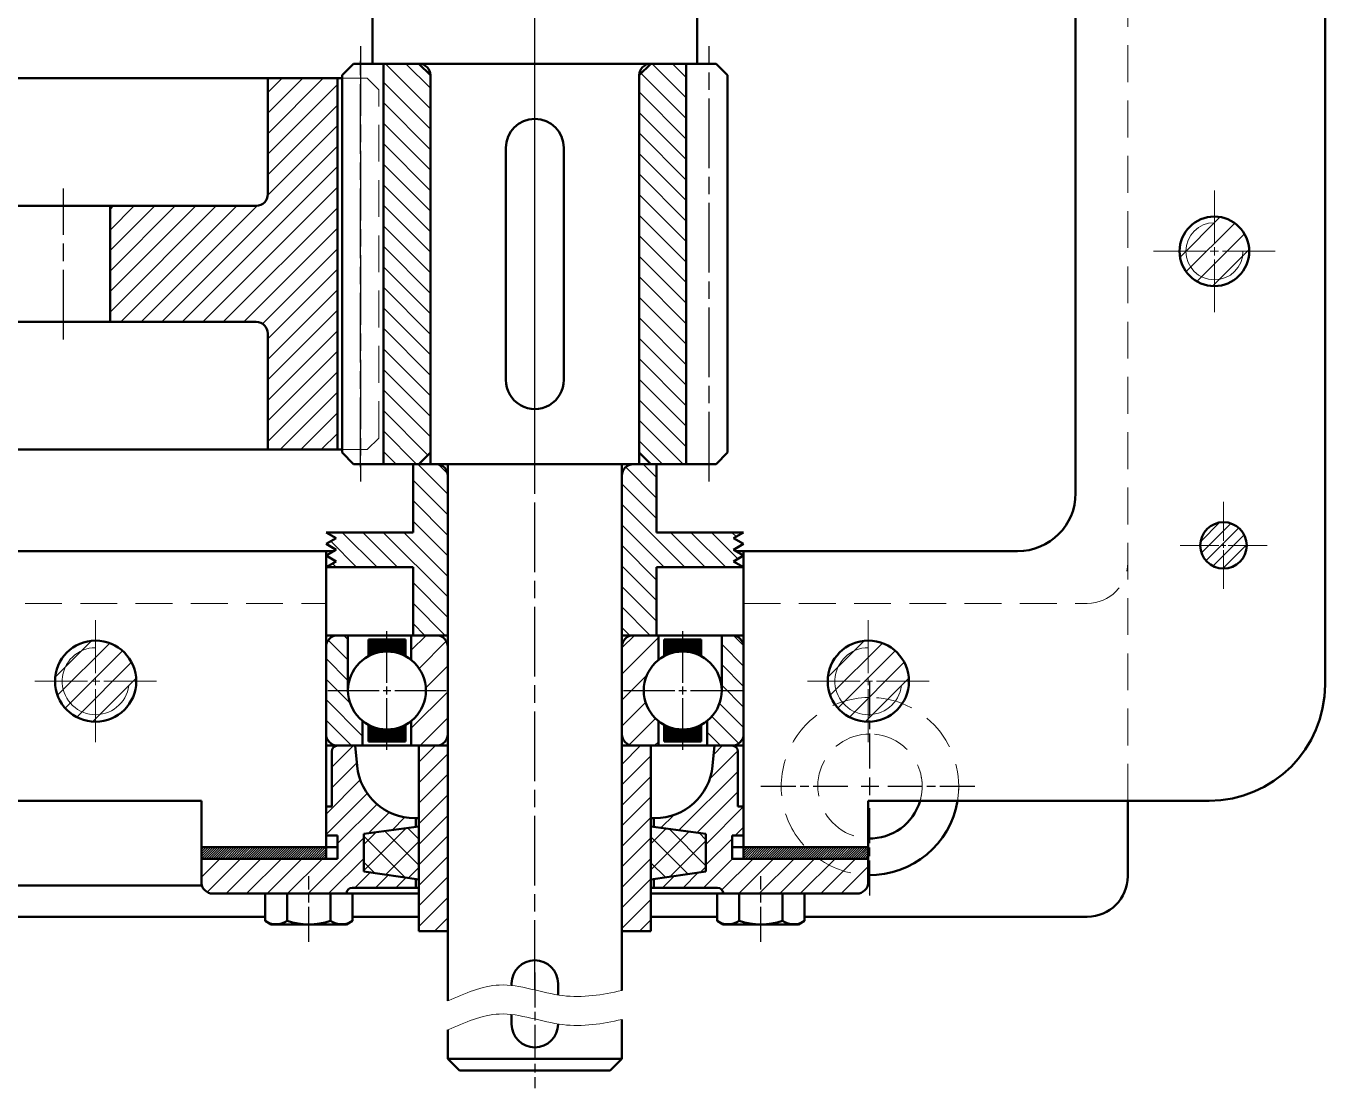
# Model space of a CAD drawing. Header units: millimetres. Extents: x -644475 to -321976, y 914968 to 1830177.
# Drawn here: x -324064.4 to -323840.4, y 915155.4 to 915338.4 of the extents above; entities that cross this region are included whole.
import ezdxf

# ---------------------------------------------------------------- set-up
doc = ezdxf.new("R2010")
doc.units = ezdxf.units.MM
for name, pattern in [('AM_ISO08W050', [18, 12, -1.5, 3, -1.5]), ('AM_ISO08W050x2', [9, 6, -0.75, 1.5, -0.75]), ('CENTER', [50.800000000000004, 31.75, -6.35, 6.35, -6.35]), ('CENTER2', [28.575000000000003, 19.05, -3.175, 3.175, -3.175]), ('HIDDEN', [9.524999999999999, 6.35, -3.175])]:
    doc.linetypes.add(name, pattern=pattern)
for name, color, linetype, lineweight in [('1. NET DAM', 7, 'Continuous', 50), ('2. NET KHUAT', 86, 'HIDDEN', 15), ('3. DUONG TAM', 4, 'CENTER', 15), ('4. NET MANH', 86, 'Continuous', 15), ('AM_0N', 7, 'Continuous', 50), ('AM_7', 4, 'AM_ISO08W050', 25), ('AM_8', 1, 'Continuous', 25)]:
    doc.layers.add(name, color=color, linetype=linetype, lineweight=lineweight)
pattern_1 = [(135, (591126.5343514872, 1239206.12387347), (-1.767766952966369, -1.767766952966369), [])]
pattern_2 = [(135, (-324556.6426522331, 913578.9697753915), (-2.245064030267288, -2.245064030267288), [])]
pattern_3 = [(45, (-324556.6426522331, 913578.9697753915), (-1.767766952966369, 1.767766952966369), [])]
pattern_4 = [(135, (-324502.6426522331, 913578.9697753915), (-2.245064030267288, -2.245064030267288), [])]
pattern_5 = [(45, (-324502.6426522331, 913578.9697753915), (-1.767766952966369, 1.767766952966369), [])]
pattern_6 = [(45, (0, 0), (-1.767766952966369, 1.767766952966369), [])]
pattern_7 = [(135, (591505.1097597854, 1238870.167692909), (-1.767766952966369, -1.767766952966369), [])]
pattern_8 = [(135, (0, 0), (-0.05727564927611035, -0.05727564927611033), []), (225, (0, 0), (0.05727564927611033, -0.05727564927611035), [])]

# ---------------------------------------------------------------- blocks, each defined once
blk = doc.blocks.new('ol1')
at = {"layer": '4. NET MANH'}
h = blk.add_hatch(dxfattribs=at)
h.set_pattern_fill('ANSI31', color=1, angle=90, style=0)
h.set_pattern_definition(pattern_2)
h.paths.add_polyline_path([(9.5, 21.30000000004657), (5.245798318705056, 21.30000000004657, -0.4803844614207239), (-5.245798318705056, 21.30000000004657), (-9.5, 21.30000000004657), (-9.5, 17, 0.4142135623730951), (-7.5, 15), (7.5, 15, 0.4142135623730951), (9.5, 17)])
h = blk.add_hatch(dxfattribs=at)
h.set_pattern_fill('ANSI31', color=1, angle=90, style=0)
h.set_pattern_definition(pattern_4)
h.paths.add_polyline_path([(237.5, 21.30000000004657), (241.7542016812949, 21.30000000004657, 0.4803844614207239), (252.2457983187051, 21.30000000004657), (256.5, 21.30000000004657), (256.5, 17, -0.4142135623730951), (254.5, 15), (239.5, 15, -0.4142135623730951), (237.5, 17)])
h = blk.add_hatch(dxfattribs=at)
h.set_pattern_fill('ANSI31', color=1, angle=90, style=0)
h.set_pattern_definition(pattern_2)
h.paths.add_polyline_path([(9.5, -21.30000000004657), (5.245798318705056, -21.30000000004657, 0.4803844614207239), (-5.245798318705056, -21.30000000004657), (-9.5, -21.30000000004657), (-9.5, -17, -0.4142135623730951), (-7.5, -15), (7.5, -15, -0.4142135623730951), (9.5, -17)])
h = blk.add_hatch(dxfattribs=at)
h.set_pattern_fill('ANSI31', color=1, angle=90, style=0)
h.set_pattern_definition(pattern_4)
h.paths.add_polyline_path([(237.5, -21.30000000004657), (241.7542016812949, -21.30000000004657, -0.4803844614207239), (252.2457983187051, -21.30000000004657), (256.5, -21.30000000004657), (256.5, -17, 0.4142135623730951), (254.5, -15), (239.5, -15, 0.4142135623730951), (237.5, -17)])
at = {"layer": 'AM_8'}
h = blk.add_hatch(dxfattribs=at)
h.set_pattern_fill('_U', color=256, scale=2.5, angle=45, style=0, pattern_type=0)
h.set_pattern_definition(pattern_3)
edge = h.paths.add_edge_path()
edge.add_line((9.5, 32.21999999997206), (9.5, 34))
edge.add_arc((7.5, 34), 2, 0, 90)
edge.add_line((7.5, 36), (-7.5, 36))
edge.add_arc((-7.5, 34), 2, 90, 180)
edge.add_line((-9.5, 34), (-9.5, 29.69999999995343))
edge.add_line((-9.5, 29.69999999995343), (-5.245798318705056, 29.69999999995343))
edge.add_arc((-5.820766091346741e-11, 25.5), 6.719999999964802, 89.99999999950381, 141.3178125467789, ccw=False)
edge.add_line((0, 32.21999999997206), (9.5, 32.21999999997206))
h = blk.add_hatch(dxfattribs=at)
h.set_pattern_fill('_U', color=256, scale=2.5, angle=45, style=0, pattern_type=0)
h.set_pattern_definition(pattern_5)
edge = h.paths.add_edge_path()
edge.add_line((237.5, 32.21999999997206), (237.5, 34))
edge.add_arc((239.5, 34), 2, 450, 540, ccw=False)
edge.add_line((239.5, 36), (254.5, 36))
edge.add_arc((254.5, 34), 2, 360, 450, ccw=False)
edge.add_line((256.5, 34), (256.5, 29.69999999995343))
edge.add_line((256.5, 29.69999999995343), (252.2457983187051, 29.69999999995343))
edge.add_arc((247.0000000000582, 25.5), 6.719999999964802, 398.6821874532212, 450.0000000004962)
edge.add_line((247, 32.21999999997206), (237.5, 32.21999999997206))
h = blk.add_hatch(dxfattribs=at)
h.set_pattern_fill('_U', color=256, scale=2.5, angle=45, style=0, pattern_type=0)
h.set_pattern_definition(pattern_3)
edge = h.paths.add_edge_path()
edge.add_line((9.5, -32.21999999997206), (9.5, -34))
edge.add_arc((7.5, -34), 2, 270, 360, ccw=False)
edge.add_line((7.5, -36), (-7.5, -36))
edge.add_arc((-7.5, -34), 2, 180, 270, ccw=False)
edge.add_line((-9.5, -34), (-9.5, -29.69999999995343))
edge.add_line((-9.5, -29.69999999995343), (-5.245798318705056, -29.69999999995343))
edge.add_arc((-5.820766091346741e-11, -25.5), 6.719999999964802, 218.6821874532211, 270.0000000004962)
edge.add_line((0, -32.21999999997206), (9.5, -32.21999999997206))
h = blk.add_hatch(dxfattribs=at)
h.set_pattern_fill('_U', color=256, scale=2.5, angle=45, style=0, pattern_type=0)
h.set_pattern_definition(pattern_5)
edge = h.paths.add_edge_path()
edge.add_line((237.5, -32.21999999997206), (237.5, -34))
edge.add_arc((239.5, -34), 2, 180, 270)
edge.add_line((239.5, -36), (254.5, -36))
edge.add_arc((254.5, -34), 2, 270, 360)
edge.add_line((256.5, -34), (256.5, -29.69999999995343))
edge.add_line((256.5, -29.69999999995343), (252.2457983187051, -29.69999999995343))
edge.add_arc((247.0000000000582, -25.5), 6.719999999964802, 269.99999999950376, 321.3178125467789, ccw=False)
edge.add_line((247, -32.21999999997206), (237.5, -32.21999999997206))
at = {"layer": '1. NET DAM'}
for p, q in [((-7.5, 36), (7.5, 36)), ((254.5, 36), (239.5, 36)), ((-9.5, 17), (-9.5, 34)), ((9.5, 34), (9.5, 17)), ((237.5, 34), (237.5, 17)), ((256.5, 17), (256.5, 34)), ((0, 32.21999999997206), (9.5, 32.21999999997206)), ((247, 32.21999999997206), (237.5, 32.21999999997206)), ((-9.5, 29.69999999995343), (-5.245798318705056, 29.69999999995343)), ((256.5, 29.69999999995343), (252.2457983187051, 29.69999999995343)), ((-5.245798318705056, 21.30000000004657), (-9.5, 21.30000000004657)), ((9.5, 21.30000000004657), (5.245798318705056, 21.30000000004657)), ((237.5, 21.30000000004657), (241.7542016812949, 21.30000000004657)), ((252.2457983187051, 21.30000000004657), (256.5, 21.30000000004657)), ((7.5, 15), (-7.5, 15)), ((0, 15), (0, 15)), ((239.5, 15), (254.5, 15)), ((247, 15), (247, 15)), ((7.5, -15), (-7.5, -15)), ((0, -15), (0, -15)), ((239.5, -15), (254.5, -15)), ((247, -15), (247, -15)), ((-9.5, -17), (-9.5, -34)), ((9.5, -34), (9.5, -17)), ((237.5, -34), (237.5, -17)), ((256.5, -17), (256.5, -34)), ((-5.245798318705056, -21.30000000004657), (-9.5, -21.30000000004657)), ((9.5, -21.30000000004657), (5.245798318705056, -21.30000000004657)), ((237.5, -21.30000000004657), (241.7542016812949, -21.30000000004657)), ((252.2457983187051, -21.30000000004657), (256.5, -21.30000000004657)), ((-9.5, -29.69999999995343), (-5.245798318705056, -29.69999999995343)), ((256.5, -29.69999999995343), (252.2457983187051, -29.69999999995343)), ((0, -32.21999999997206), (9.5, -32.21999999997206)), ((247, -32.21999999997206), (237.5, -32.21999999997206)), ((-7.5, -36), (7.5, -36)), ((254.5, -36), (239.5, -36))]:
    blk.add_line(p, q, dxfattribs=at)
for centre in [(0, 25.5), (247, 25.5), (0, -25.5), (247, -25.5)]:
    blk.add_circle(centre, 6.72, dxfattribs=at)
for centre, start, end in [((-7.5, 34), 90, 180), ((7.5, 34), 0, 90), ((239.5, 34), 90, 180), ((254.5, 34), 0, 90), ((-7.5, 17), 180, 270), ((7.5, 17), 270, 0), ((239.5, 17), 180, 270), ((254.5, 17), 270, 0), ((-7.5, -17), 90, 180), ((7.5, -17), 0, 90), ((239.5, -17), 90, 180), ((254.5, -17), 0, 90), ((-7.5, -34), 180, 270), ((7.5, -34), 270, 0), ((239.5, -34), 180, 270), ((254.5, -34), 270, 0)]:
    blk.add_arc(centre, 2, start, end, dxfattribs=at)
blk = doc.blocks.new('*U37')
at = {"layer": 'AM_7', "color": 0, "transparency": 16777216}
for p, q in [((0, 1.344), (0, 10.22)), ((-10.22, 0), (-1.344000000000001, 0)), ((1.344, 0), (10.22, 0)), ((0, -10.22), (0, -1.344000000000001))]:
    blk.add_line(p, q, dxfattribs=at)
at = {"layer": 'AM_7', "color": 0, "linetype": 'Continuous', "transparency": 16777216}
for p, q in [((-0.6720000000000002, 0), (0.6720000000000002, 0)), ((0, -0.6720000000000002), (0, 0.6720000000000002))]:
    blk.add_line(p, q, dxfattribs=at)
blk = doc.blocks.new('*U38')
at = {"layer": 'AM_7', "color": 0, "transparency": 16777216}
for p, q in [((0, 1.344), (0, 10.22)), ((-10.22, 0), (-1.344000000000001, 0)), ((1.344, 0), (10.22, 0)), ((0, -10.22), (0, -1.344000000000001))]:
    blk.add_line(p, q, dxfattribs=at)
at = {"layer": 'AM_7', "color": 0, "linetype": 'Continuous', "transparency": 16777216}
for p, q in [((-0.6720000000000002, 0), (0.6720000000000002, 0)), ((0, -0.6720000000000002), (0, 0.6720000000000002))]:
    blk.add_line(p, q, dxfattribs=at)
blk = doc.blocks.new('*U48')
at = {"layer": '3. DUONG TAM', "color": 0, "linetype": 'CENTER2', "transparency": 16777216}
for p, q in [((0, 1.4), (0, 10.5)), ((-10.5, 0), (-1.4, 0)), ((1.4, 0), (10.5, 0)), ((0, -10.5), (0, -1.4))]:
    blk.add_line(p, q, dxfattribs=at)
at = {"layer": '3. DUONG TAM', "color": 0, "linetype": 'Continuous', "transparency": 16777216}
for p, q in [((-0.7000000000000001, 0), (0.7000000000000001, 0)), ((0, -0.7000000000000001), (0, 0.7000000000000001))]:
    blk.add_line(p, q, dxfattribs=at)
blk = doc.blocks.new('*U45')
at = {"layer": '3. DUONG TAM', "color": 0, "linetype": 'CENTER2', "transparency": 16777216}
for p, q in [((0, 1.4), (0, 10.5)), ((-10.5, 0), (-1.4, 0)), ((1.4, 0), (10.5, 0)), ((0, -10.5), (0, -1.4))]:
    blk.add_line(p, q, dxfattribs=at)
at = {"layer": '3. DUONG TAM', "color": 0, "linetype": 'Continuous', "transparency": 16777216}
for p, q in [((-0.7000000000000001, 0), (0.7000000000000001, 0)), ((0, -0.7000000000000001), (0, 0.7000000000000001))]:
    blk.add_line(p, q, dxfattribs=at)
blk = doc.blocks.new('*U52')
at = {"layer": '3. DUONG TAM', "color": 0, "linetype": 'CENTER2', "transparency": 16777216}
for p, q in [((0, 1.4), (0, 10.5)), ((-10.5, 0), (-1.4, 0)), ((1.4, 0), (10.5, 0)), ((0, -10.5), (0, -1.4))]:
    blk.add_line(p, q, dxfattribs=at)
at = {"layer": '3. DUONG TAM', "color": 0, "linetype": 'Continuous', "transparency": 16777216}
for p, q in [((-0.7000000000000001, 0), (0.7000000000000001, 0)), ((0, -0.7000000000000001), (0, 0.7000000000000001))]:
    blk.add_line(p, q, dxfattribs=at)
blk = doc.blocks.new('*U54')
at = {"layer": '3. DUONG TAM', "color": 0, "linetype": 'CENTER2', "transparency": 16777216}
for p, q in [((0, 0.8), (0, 7.5)), ((-7.5, 0), (-0.7999999999999998, 0)), ((0.8, 0), (7.5, 0)), ((0, -7.5), (0, -0.7999999999999998))]:
    blk.add_line(p, q, dxfattribs=at)
at = {"layer": '3. DUONG TAM', "color": 0, "linetype": 'Continuous', "transparency": 16777216}
for p, q in [((-0.4, 0), (0.4, 0)), ((0, -0.4), (0, 0.4))]:
    blk.add_line(p, q, dxfattribs=at)
blk = doc.blocks.new('*U81')
at = {"layer": 'AM_7', "color": 0, "linetype": 'AM_ISO08W050x2', "transparency": 16777216}
for p, q in [((0, 3.060000000001255), (0, 18.80000000000628)), ((-18.80000000000628, 0), (-3.060000000001256, 0)), ((3.060000000001255, 0), (18.80000000000628, 0)), ((0, -18.80000000000628), (0, -3.060000000001256))]:
    blk.add_line(p, q, dxfattribs=at)
at = {"layer": 'AM_7', "color": 0, "linetype": 'Continuous', "transparency": 16777216}
for p, q in [((-1.530000000000628, 0), (1.530000000000628, 0)), ((0, -1.530000000000628), (0, 1.530000000000628))]:
    blk.add_line(p, q, dxfattribs=at)

msp = doc.modelspace()

# ---------------------------------------------------------------- hatches: boundary and pattern name
at = {"layer": '4. NET MANH'}
h = msp.add_hatch(dxfattribs=at)
h.set_pattern_fill('ANSI37', color=1, style=0)
h.set_pattern_definition([(45, (0, 0), (-2.245064030267288, 2.245064030267288), []), (135, (0, 0), (-2.245064030267288, -2.245064030267288), [])])
h.paths.add_polyline_path([(-323996.6205, 915200.4735), (-324006.1205, 915199.2235), (-324006.1205, 915195.9735), (-324006.1205, 915192.7235), (-323996.6205, 915191.3735), (-323996.6205, 915195.9735)])
h.paths.add_polyline_path([(-323947.1205, 915195.9735), (-323947.1205, 915199.2235), (-323956.6205, 915200.4735), (-323956.6205, 915191.3735), (-323947.1205, 915192.7235)])
h.paths.add_polyline_path([(-324373.0765, 915504.4235), (-324382.5765, 915503.1735), (-324382.5765, 915499.9235), (-324382.5765, 915496.6735), (-324373.0765, 915495.4235), (-324373.0765, 915499.9235)])
h.paths.add_polyline_path([(-324293.5765, 915503.1735), (-324303.0765, 915504.4235), (-324303.0765, 915495.4235), (-324293.5765, 915496.6735), (-324293.5765, 915499.9235)])
h = msp.add_hatch(dxfattribs=at)
h.set_pattern_fill('ANSI31', color=1, scale=0.09, style=0)
h.set_pattern_definition([(45, (0, 0), (-0.202055762724056, 0.202055762724056), [])])
h.paths.add_polyline_path([(-324403.0765, 915196.9235), (-324428.0765, 915196.9235), (-324428.0765, 915194.9235), (-324403.0765, 915194.9235)])
h.paths.add_polyline_path([(-324248.0765, 915196.9235), (-324273.0765, 915196.9235), (-324273.0765, 915194.9235), (-324248.0765, 915194.9235)])
h.paths.add_polyline_path([(-324183.0765, 915196.9235), (-324205.5765, 915196.9235), (-324205.5765, 915194.9235), (-324183.0765, 915194.9235)])
h.paths.add_polyline_path([(-324070.5765, 915196.9235), (-324093.0765, 915196.9235), (-324093.0765, 915194.9235), (-324070.5765, 915194.9235)])
h.paths.add_polyline_path([(-324012.6205, 915196.9235), (-324034.1205, 915196.9235), (-324034.1205, 915194.9235), (-324012.6205, 915194.9235)])
h.paths.add_polyline_path([(-323919.1205, 915196.9235), (-323940.6205, 915196.9235), (-323940.6205, 915194.9235), (-323919.1205, 915194.9235)])
h.paths.add_polyline_path([(-323919.1205, 915498.9235), (-323940.6205, 915498.9235), (-323940.6205, 915496.9235), (-323919.1205, 915496.9235)])
h.paths.add_polyline_path([(-324012.6205, 915498.9235), (-324034.1205, 915498.9235), (-324034.1205, 915496.9235), (-324012.6205, 915496.9235)])
h = msp.add_hatch(dxfattribs=at)
h.set_pattern_fill('_U', color=0, scale=0.08099999999999999, angle=135, style=0, double=1, pattern_type=0)
h.set_pattern_definition(pattern_8)
edge = h.paths.add_edge_path()
edge.add_line((-323998.934261084, 915229.8401106489), (-323998.934261084, 915232.6915298792))
edge.add_line((-323998.934261084, 915232.6915298792), (-324005.3067389159, 915232.6915298792))
edge.add_line((-324005.3067389159, 915232.6915298792), (-324005.3067389159, 915229.8401106489))
edge.add_arc((-324002.1205, 915223.9235), 6.719999999975347, 61.696454293151476, 118.3035457068485, ccw=False)
h = msp.add_hatch(dxfattribs=at)
h.set_pattern_fill('_U', color=0, scale=0.08099999999999999, angle=135, style=0, double=1, pattern_type=0)
h.set_pattern_definition(pattern_8)
edge = h.paths.add_edge_path()
edge.add_line((-323947.934261084, 915232.6915298792), (-323954.3067389159, 915232.6915298792))
edge.add_line((-323954.3067389159, 915232.6915298792), (-323954.3067389159, 915229.8401106489))
edge.add_arc((-323951.1205, 915223.9235), 6.719999999975347, 61.696454293151476, 118.3035457068485, ccw=False)
edge.add_line((-323947.934261084, 915229.8401106489), (-323947.934261084, 915232.6915298792))
h = msp.add_hatch(dxfattribs=at)
h.set_pattern_fill('_U', color=0, scale=0.08099999999999999, angle=135, style=0, double=1, pattern_type=0)
h.set_pattern_definition(pattern_8)
edge = h.paths.add_edge_path()
edge.add_line((-324005.3067389159, 915215.1554701208), (-323998.934261084, 915215.1554701208))
edge.add_line((-323998.934261084, 915215.1554701208), (-323998.934261084, 915218.0068893512))
edge.add_arc((-324002.1205, 915223.9235), 6.719999999975347, 241.6964542931515, 298.3035457068485, ccw=False)
edge.add_line((-324005.3067389159, 915218.0068893512), (-324005.3067389159, 915215.1554701208))
h = msp.add_hatch(dxfattribs=at)
h.set_pattern_fill('_U', color=0, scale=0.08099999999999999, angle=135, style=0, double=1, pattern_type=0)
h.set_pattern_definition(pattern_8)
edge = h.paths.add_edge_path()
edge.add_line((-323947.934261084, 915215.1554701208), (-323947.934261084, 915218.0068893512))
edge.add_arc((-323951.1205, 915223.9235), 6.719999999975347, 241.6964542931515, 298.3035457068485, ccw=False)
edge.add_line((-323954.3067389159, 915218.0068893512), (-323954.3067389159, 915215.1554701208))
edge.add_line((-323954.3067389159, 915215.1554701208), (-323947.934261084, 915215.1554701208))
at = {"layer": 'AM_8'}
h = msp.add_hatch(dxfattribs=at)
h.set_pattern_fill('_U', color=256, scale=2.5, angle=135, style=0, pattern_type=0)
h.set_pattern_definition(pattern_1)
h.paths.add_polyline_path([(-323996.6205, 915262.9235), (-323994.6205, 915264.9235), (-323994.6205, 915329.9235), (-323996.6205, 915331.9235), (-324002.738, 915331.9235), (-324002.738, 915262.9235)])
h = msp.add_hatch(dxfattribs=at)
h.set_pattern_fill('_U', color=256, scale=2.5, angle=135, style=0, pattern_type=0)
h.set_pattern_definition(pattern_1)
h.paths.add_polyline_path([(-323956.6205, 915262.9235), (-323950.5029999999, 915262.9235), (-323950.5029999999, 915331.9235), (-323956.6205, 915331.9235), (-323958.6205, 915329.9235), (-323958.6205, 915264.9235)])
h = msp.add_hatch(dxfattribs=at)
h.set_pattern_fill('_U', color=256, scale=2.5, angle=45, style=0, pattern_type=0)
h.set_pattern_definition(pattern_6)
edge = h.paths.add_edge_path()
edge.add_arc((-324024.6529999999, 915285.4235), 2, 0, 90, ccw=False)
edge.add_line((-324022.6529999999, 915285.4235), (-324022.6529999999, 915265.4235))
edge.add_line((-324022.6529999999, 915265.4235), (-324010.6529999999, 915265.4235))
edge.add_line((-324010.6529999999, 915265.4235), (-324010.6529999999, 915329.4235))
edge.add_line((-324010.6529999999, 915329.4235), (-324022.6529999999, 915329.4235))
edge.add_line((-324022.6529999999, 915329.4235), (-324022.6529999999, 915309.4235))
edge.add_arc((-324024.6529999999, 915309.4235), 2, 270, 360, ccw=False)
edge.add_line((-324024.6529999999, 915307.4235), (-324049.8647499999, 915307.4235))
edge.add_line((-324049.8647499999, 915307.4235), (-324049.8647499999, 915287.4235))
edge.add_line((-324049.8647499999, 915287.4235), (-324024.6529999999, 915287.4235))
h = msp.add_hatch(dxfattribs=at)
h.set_pattern_fill('_U', color=256, scale=2.5, angle=45, style=0, pattern_type=0)
h.set_pattern_definition([(45, (-648095.4207432618, 1828484.199682759), (-1.767766952966369, 1.767766952966369), [])])
edge = h.paths.add_edge_path()
edge.add_arc((-323859.4545, 915299.5972979238), 5.999999999974, 191.4591559028983, 502.627039654231)
edge.add_arc((-323859.4545, 915299.5972979238), 6.00000000000446, 142.627039654231, 191.4591559028983)
h = msp.add_hatch(dxfattribs=at)
h.set_pattern_fill('_U', color=256, scale=2.5, angle=135, style=0, pattern_type=0)
h.set_pattern_definition(pattern_7)
edge = h.paths.add_edge_path()
edge.add_line((-323991.6205, 915233.4235), (-323991.6205, 915260.9235))
edge.add_arc((-323993.6205, 915260.9235), 2, 360, 450)
edge.add_line((-323993.6205, 915262.9235), (-323997.6205, 915262.9235))
edge.add_line((-323997.6205, 915262.9235), (-323997.6205, 915251.1735))
edge.add_line((-323997.6205, 915251.1735), (-324012.6205, 915251.1735))
edge.add_line((-324012.6205, 915251.1735), (-324010.8884491924, 915250.1735))
edge.add_line((-324010.8884491924, 915250.1735), (-324012.6205, 915249.1735000001))
edge.add_line((-324012.6205, 915249.1735), (-324010.8884491924, 915248.1735))
edge.add_line((-324010.8884491924, 915248.1735), (-324012.6205, 915247.1735000001))
edge.add_line((-324012.6205, 915247.1735), (-324010.8884491924, 915246.1735))
edge.add_line((-324010.8884491924, 915246.1735), (-324012.6205, 915245.1735000001))
edge.add_line((-324012.6205, 915245.1735), (-323997.6205, 915245.1735))
edge.add_line((-323997.6205, 915245.1735), (-323997.6205, 915233.4235))
edge.add_line((-323997.6205, 915233.4235), (-323991.6205, 915233.4235))
h = msp.add_hatch(dxfattribs=at)
h.set_pattern_fill('_U', color=256, scale=2.5, angle=135, style=0, pattern_type=0)
h.set_pattern_definition(pattern_7)
edge = h.paths.add_edge_path()
edge.add_line((-323955.6205, 915262.9235), (-323959.6205, 915262.9235))
edge.add_arc((-323959.6205, 915260.9235), 2, 90, 180)
edge.add_line((-323961.6205, 915260.9235), (-323961.6205, 915233.4235))
edge.add_line((-323961.6205, 915233.4235), (-323955.6205, 915233.4235))
edge.add_line((-323955.6205, 915233.4235), (-323955.6205, 915245.1735))
edge.add_line((-323955.6205, 915245.1735), (-323940.6205, 915245.1735))
edge.add_line((-323940.6205, 915245.1735), (-323942.3525508075, 915246.1735))
edge.add_line((-323942.3525508075, 915246.1735), (-323940.6205, 915247.1735))
edge.add_line((-323940.6205, 915247.1735), (-323942.3525508075, 915248.1735))
edge.add_line((-323942.3525508075, 915248.1735), (-323940.6205, 915249.1735))
edge.add_line((-323940.6205, 915249.1735), (-323942.3525508075, 915250.1735))
edge.add_line((-323942.3525508075, 915250.1735), (-323940.6205, 915251.1735))
edge.add_line((-323940.6205, 915251.1735), (-323955.6205, 915251.1735))
edge.add_line((-323955.6205, 915251.1735), (-323955.6205, 915262.9235))
h = msp.add_hatch(dxfattribs=at)
h.set_pattern_fill('_U', color=256, scale=1.5, angle=45, style=0, pattern_type=0)
h.set_pattern_definition([(45, (-4355.948182364285, -953.9205669919029), (-1.060660171779821, 1.060660171779821), [])])
edge = h.paths.add_edge_path()
edge.add_arc((-323857.8794999999, 915248.9235), 4, 90, 371.4591559027879)
edge.add_arc((-323857.8794999999, 915248.9235), 4.000000000020698, 11.45915590278785, 90)
h = msp.add_hatch(dxfattribs=at)
h.set_pattern_fill('_U', color=256, scale=2.5, angle=45, style=0, pattern_type=0)
h.set_pattern_definition([(45, (-648733.0953661144, 1828646.934122239), (-1.767766952966369, 1.767766952966369), [])])
edge = h.paths.add_edge_path()
edge.add_arc((-324052.3485, 915225.5235), 7, -90, 180, ccw=False)
edge.add_arc((-324052.3485, 915225.5235), 7, 180, 270, ccw=False)
h = msp.add_hatch(dxfattribs=at)
h.set_pattern_fill('_U', color=256, scale=2.5, angle=45, style=0, pattern_type=0)
h.set_pattern_definition([(45, (-648599.8673661144, 1828646.934122239), (-1.767766952966369, 1.767766952966369), [])])
edge = h.paths.add_edge_path()
edge.add_arc((-323919.1205, 915225.5235), 7, -90, 180, ccw=False)
edge.add_arc((-323919.1205, 915225.5235), 7, 180, 270, ccw=False)
h = msp.add_hatch(dxfattribs=at)
h.set_pattern_fill('_U', color=256, scale=2.5, angle=45, style=0, pattern_type=0)
h.set_pattern_definition(pattern_6)
edge = h.paths.add_edge_path()
edge.add_line((-323997.1205, 915200.4077105263), (-323997.1205, 915201.9235))
edge.add_line((-323997.1205, 915201.9235), (-323997.3206243789, 915201.9235))
edge.add_arc((-323997.3206243789, 915211.9235), 10, 185.7105931378315, 270, ccw=False)
edge.add_line((-324007.2709962809, 915210.9284628098), (-324007.6205, 915214.4235))
edge.add_line((-324007.6205, 915214.4235), (-324010.6205, 915214.4235))
edge.add_arc((-324010.6205, 915213.4235), 1, 90, 180)
edge.add_line((-324011.6205, 915213.4235), (-324011.6205, 915203.9235))
edge.add_line((-324011.6205, 915203.9235), (-324012.6205, 915203.9235))
edge.add_line((-324012.6205, 915203.9235), (-324012.6205, 915198.9235))
edge.add_line((-324012.6205, 915198.9235), (-324010.6205, 915198.9235))
edge.add_line((-324010.6205, 915198.9235), (-324010.6205, 915194.9235))
edge.add_line((-324010.6205, 915194.9235), (-324034.1205, 915194.9235))
edge.add_line((-324034.1205, 915194.9235), (-324034.1205, 915190.9235))
edge.add_arc((-324032.1205, 915190.9235), 2, 180, 270)
edge.add_line((-324032.1205, 915188.9235), (-324009.1205, 915188.9235))
edge.add_arc((-324008.1205, 915188.9235), 1, 90, 180, ccw=False)
edge.add_line((-324008.1205, 915189.9235), (-323997.1205, 915189.9235))
edge.add_line((-323997.1205, 915189.9235), (-323997.1205, 915191.4445526316))
edge.add_line((-323997.1205, 915191.4445526316), (-324006.1205, 915192.7235))
edge.add_line((-324006.1205, 915192.7235), (-324006.1205, 915199.2235))
edge.add_line((-324006.1205, 915199.2235), (-323997.1205, 915200.4077105263))
h = msp.add_hatch(dxfattribs=at)
h.set_pattern_fill('_U', color=256, scale=2.5, angle=45, style=0, pattern_type=0)
h.set_pattern_definition(pattern_6)
h.paths.add_polyline_path([(-323991.6205, 915182.4235), (-323991.6205, 915214.4235), (-323996.6205, 915214.4235), (-323996.6205, 915182.4235)])
h = msp.add_hatch(dxfattribs=at)
h.set_pattern_fill('_U', color=256, scale=2.5, angle=45, style=0, pattern_type=0)
h.set_pattern_definition(pattern_6)
h.paths.add_polyline_path([(-323956.6205, 915182.4235), (-323956.6205, 915214.4235), (-323961.6205, 915214.4235), (-323961.6205, 915182.4235)])
h = msp.add_hatch(dxfattribs=at)
h.set_pattern_fill('_U', color=256, scale=2.5, angle=45, style=0, pattern_type=0)
h.set_pattern_definition(pattern_6)
edge = h.paths.add_edge_path()
edge.add_line((-323940.6205, 915198.9235), (-323940.6205, 915203.9235))
edge.add_line((-323940.6205, 915203.9235), (-323941.6205, 915203.9235))
edge.add_line((-323941.6205, 915203.9235), (-323941.6205, 915213.4235))
edge.add_arc((-323942.6205, 915213.4235), 1, 0, 90)
edge.add_line((-323942.6205, 915214.4235), (-323945.6205, 915214.4235))
edge.add_line((-323945.6205, 915214.4235), (-323945.970003719, 915210.9284628099))
edge.add_arc((-323955.9203756211, 915211.9235), 9.999999999981023, 270, 354.2894068628322, ccw=False)
edge.add_line((-323955.9203756211, 915201.9235), (-323956.1205, 915201.9235))
edge.add_line((-323956.1205, 915201.9235), (-323956.1205, 915200.4077105263))
edge.add_line((-323956.1205, 915200.4077105263), (-323947.1205, 915199.2235))
edge.add_line((-323947.1205, 915199.2235), (-323947.1205, 915192.7235))
edge.add_line((-323947.1205, 915192.7235), (-323956.1205, 915191.4445526316))
edge.add_line((-323956.1205, 915191.4445526316), (-323956.1205, 915189.9235))
edge.add_line((-323956.1205, 915189.9235), (-323945.1205, 915189.9235))
edge.add_arc((-323945.1205, 915188.9235), 1, 0, 90, ccw=False)
edge.add_line((-323944.1205, 915188.9235), (-323921.1205, 915188.9235))
edge.add_arc((-323921.1205, 915190.9235), 2, 270, 360)
edge.add_line((-323919.1205, 915190.9235), (-323919.1205, 915194.9235))
edge.add_line((-323919.1205, 915194.9235), (-323942.6205, 915194.9235))
edge.add_line((-323942.6205, 915194.9235), (-323942.6205, 915198.9235))
edge.add_line((-323942.6205, 915198.9235), (-323940.6205, 915198.9235))

# ---------------------------------------------------------------- linework, layer by layer
at = {"layer": '1. NET DAM'}
for p, q in [((-323840.3794999999, 915224.9235), (-323840.3794999999, 915468.9235)), ((-323883.3794999999, 915257.9235), (-323883.3794999999, 915435.9235)), ((-324004.6205, 915331.9235), (-324004.6205, 915341.9235)), ((-323948.6205682394, 915331.9235), (-323948.6205682394, 915341.9235)), ((-324009.8615, 915329.9235), (-324007.8615, 915331.9235)), ((-324007.8615, 915331.9235), (-323945.3794999999, 915331.9235)), ((-323994.6205, 915331.9235), (-324004.6205, 915331.9235)), ((-324002.738, 915262.9235), (-324002.738, 915331.9235)), ((-323996.6205, 915331.9235), (-323994.6205, 915329.9235)), ((-323958.6205682394, 915331.9235), (-323948.6205682394, 915331.9235)), ((-323958.6205, 915329.9235), (-323956.6205, 915331.9235)), ((-323950.5029999999, 915262.9235), (-323950.5029999999, 915331.9235)), ((-323945.3794999999, 915331.9235), (-323943.3794999999, 915329.9235)), ((-324009.8615, 915264.9235), (-324009.8615, 915329.9235)), ((-323994.6205, 915264.9235), (-323994.6205, 915329.9235)), ((-323958.6205, 915264.9235), (-323958.6205, 915329.9235)), ((-323943.3794999999, 915264.9235), (-323943.3794999999, 915329.9235)), ((-324093.0765, 915329.4235), (-324009.8615, 915329.4235)), ((-324022.6529999999, 915309.4235), (-324022.6529999999, 915329.4235)), ((-324010.6529999999, 915265.4235), (-324010.6529999999, 915329.4235)), ((-324024.6529999999, 915307.4235), (-324091.0765, 915307.4235)), ((-324091.0765, 915307.4235), (-324024.6529999999, 915307.4235)), ((-324049.8647499999, 915287.4235), (-324049.8647499999, 915307.4235)), ((-324024.6529999999, 915287.4235), (-324091.0765, 915287.4235)), ((-324091.0765, 915287.4235), (-324024.6529999999, 915287.4235)), ((-324022.6529999999, 915265.4235), (-324022.6529999999, 915285.4235)), ((-324009.8615, 915265.4235), (-324093.0765, 915265.4235)), ((-324007.8615, 915262.9235), (-324009.8615, 915264.9235)), ((-323996.6205, 915262.9235), (-323994.6205, 915264.9235)), ((-323958.6205, 915264.9235), (-323956.6205, 915262.9235)), ((-323943.3794999999, 915264.9235), (-323945.3794999999, 915262.9235)), ((-323945.3794999999, 915262.9235), (-324007.8615, 915262.9235)), ((-323997.6205, 915251.1735), (-323997.6205, 915262.9235)), ((-323997.6205, 915262.9235), (-323993.6205, 915262.9235)), ((-323991.6205, 915170.4235), (-323991.6205, 915262.9235)), ((-323961.6205, 915262.9235), (-323961.6205, 915172.2431566869)), ((-323955.6205, 915262.9235), (-323959.6205, 915262.9235)), ((-323955.6205, 915251.1735), (-323955.6205, 915262.9235)), ((-323991.6205, 915233.4235), (-323991.6205, 915260.9235)), ((-323961.6205, 915233.4235), (-323961.6205, 915260.9235)), ((-324010.8884491924, 915250.1735), (-324012.6205, 915251.1735)), ((-323997.6205, 915251.1735), (-324012.6205, 915251.1735)), ((-323955.6205, 915251.1735), (-323940.6205, 915251.1735)), ((-323942.3525508075, 915250.1735), (-323940.6205, 915251.1735)), ((-324012.6205, 915249.1735), (-324010.8884491924, 915250.1735)), ((-324010.8884491924, 915248.1735), (-324012.6205, 915249.1735)), ((-323940.6205, 915249.1735), (-323942.3525508075, 915250.1735)), ((-323942.3525508075, 915248.1735), (-323940.6205, 915249.1735)), ((-324011.3214618942, 915247.9235), (-324093.0765, 915247.9235)), ((-324012.6205, 915247.1735), (-324010.8884491924, 915248.1735)), ((-324012.6205, 915231.4235), (-324012.6205, 915247.9235)), ((-324010.8884491924, 915246.1735), (-324012.6205, 915247.1735)), ((-323940.6205, 915247.1735), (-323942.3525508075, 915248.1735)), ((-323942.3525508075, 915246.1735), (-323940.6205, 915247.1735)), ((-323941.9195381056, 915247.9235), (-323893.3794999999, 915247.9235)), ((-323940.6205, 915231.4235), (-323940.6205, 915247.9235)), ((-324012.6205, 915245.1735), (-324010.8884491924, 915246.1735)), ((-323997.6205, 915245.1735), (-324012.6205, 915245.1735)), ((-323997.6205, 915233.4235), (-323997.6205, 915245.1735)), ((-323955.6205, 915233.4235), (-323955.6205, 915245.1735)), ((-323955.6205, 915245.1735), (-323940.6205, 915245.1735)), ((-323940.6205, 915245.1735), (-323942.3525508075, 915246.1735)), ((-324010.6205, 915233.4235), (-324012.6205, 915233.4235)), ((-323997.6205, 915233.4235), (-323991.6205, 915233.4235)), ((-323993.6205, 915233.4235), (-323991.6205, 915233.4235)), ((-323955.6205, 915233.4235), (-323961.6205, 915233.4235)), ((-323942.6205, 915233.4235), (-323940.6205, 915233.4235)), ((-324005.3067389159, 915229.8401106489), (-324005.3067389159, 915232.6915298792)), ((-324005.3067389159, 915232.6915298792), (-324002.1205, 915232.6915298792)), ((-323998.934261084, 915232.6915298792), (-324002.1205, 915232.6915298792)), ((-323998.934261084, 915229.8401106489), (-323998.934261084, 915232.6915298792)), ((-323954.3067389159, 915229.8401106489), (-323954.3067389159, 915232.6915298792)), ((-323954.3067389159, 915232.6915298792), (-323951.1205, 915232.6915298792)), ((-323947.934261084, 915232.6915298792), (-323951.1205, 915232.6915298792)), ((-323947.934261084, 915229.8401106489), (-323947.934261084, 915232.6915298792)), ((-324005.3067389159, 915218.0068893512), (-324005.3067389159, 915215.1554701208)), ((-323998.934261084, 915218.0068893512), (-323998.934261084, 915215.1554701208)), ((-323954.3067389159, 915218.0068893512), (-323954.3067389159, 915215.1554701208)), ((-323947.934261084, 915218.0068893512), (-323947.934261084, 915215.1554701208)), ((-324012.6205, 915216.4235), (-324012.6205, 915196.9235)), ((-323940.6205, 915216.4235), (-323940.6205, 915194.9235)), ((-324010.6205, 915214.4235), (-324012.6205, 915214.4235)), ((-324011.6205, 915214.4235), (-324007.6205, 915214.4235)), ((-324011.6205, 915203.9235), (-324011.6205, 915213.4235)), ((-324007.2709962809, 915210.9284628099), (-324007.6205, 915214.4235)), ((-324005.3067389159, 915215.1554701208), (-324002.1205, 915215.1554701208)), ((-323998.934261084, 915215.1554701208), (-324002.1205, 915215.1554701208)), ((-323996.6205, 915182.4235), (-323996.6205, 915214.4235)), ((-323993.6205, 915214.4235), (-323991.6205, 915214.4235)), ((-323959.6205, 915214.4235), (-323961.6205, 915214.4235)), ((-323961.6205, 915214.4235), (-323956.6205, 915214.4235)), ((-323956.6205, 915214.4235), (-323956.6205, 915182.4235)), ((-323954.3067389159, 915215.1554701208), (-323951.1205, 915215.1554701208)), ((-323947.934261084, 915215.1554701208), (-323951.1205, 915215.1554701208)), ((-323945.970003719, 915210.9284628099), (-323945.6205, 915214.4235)), ((-323942.6205, 915214.4235), (-323940.6205, 915214.4235)), ((-323941.6205, 915203.9235), (-323941.6205, 915213.4235)), ((-324034.1205, 915204.9235), (-324070.5765, 915204.9235)), ((-324034.1205, 915204.9235), (-324034.1205, 915190.3235)), ((-323919.1205, 915204.9235), (-323860.3794999999, 915204.9235)), ((-323919.1205, 915204.9235), (-323919.1205, 915190.3235)), ((-323874.3794999999, 915191.9235), (-323874.3794999999, 915204.9235)), ((-324012.6205, 915198.9235), (-324012.6205, 915203.9235)), ((-324012.6205, 915203.9235), (-324011.6205, 915203.9235)), ((-323996.6205, 915201.9235), (-323997.3206243789, 915201.9235)), ((-323997.1205, 915200.4077105263), (-323997.1205, 915201.9235)), ((-323996.6205, 915196.9235), (-323996.6205, 915201.9235)), ((-323956.6205, 915201.9235), (-323955.9203756211, 915201.9235)), ((-323956.1205, 915201.9235), (-323956.1205, 915200.4077105263)), ((-323940.6205, 915203.9235), (-323941.6205, 915203.9235)), ((-324006.1205, 915199.2235), (-323996.6205, 915200.4735)), ((-323996.6205, 915195.9735), (-323996.6205, 915200.4735)), ((-323947.1205, 915199.2235), (-323956.6205, 915200.4735)), ((-324012.6205, 915194.9235), (-324012.6205, 915199.0845972367)), ((-324012.6205, 915198.9235), (-324010.6205, 915198.9235)), ((-324010.6205, 915198.9235), (-324010.6205, 915194.9235)), ((-324006.1205, 915195.9735), (-324006.1205, 915199.2235)), ((-323947.1205, 915195.9735), (-323947.1205, 915199.2235)), ((-323940.6205, 915198.9235), (-323942.6205, 915198.9235)), ((-323942.6205, 915198.9235), (-323942.6205, 915194.9235)), ((-324010.6205, 915196.9235), (-324034.1205, 915196.9235)), ((-324012.6205, 915196.9235), (-324012.6205, 915196.9235)), ((-324006.1205, 915195.9735), (-324006.1205, 915192.7235)), ((-323996.6205, 915195.9735), (-323996.6205, 915191.3735)), ((-323947.1205, 915195.9735), (-323947.1205, 915192.7235)), ((-323919.1205, 915196.9235), (-323942.6205, 915196.9235)), ((-323942.6205, 915196.9235), (-323919.1205, 915196.9235)), ((-324010.6205, 915194.9235), (-324034.1205, 915194.9235)), ((-323942.6205, 915194.9235), (-323919.1205, 915194.9235)), ((-323996.6205, 915191.3735), (-324006.1205, 915192.7235)), ((-323997.1205, 915191.4445526316), (-323997.1205, 915189.9235)), ((-323956.6205, 915191.3735), (-323947.1205, 915192.7235)), ((-323956.1205, 915191.4445526316), (-323956.1205, 915189.9235)), ((-324034.1205, 915190.3235), (-324070.5765, 915190.3235)), ((-323996.6205, 915188.9235), (-324032.1205, 915188.9235)), ((-324008.1205, 915189.9235), (-323996.6205, 915189.9235)), ((-323956.6205, 915189.9235), (-323945.1205, 915189.9235)), ((-323921.1205, 915188.9235), (-323956.6205, 915188.9235)), ((-323919.1205, 915188.9235), (-323919.1205, 915188.9235)), ((-324034.1205, 915184.9235), (-324070.5765, 915184.9235)), ((-324034.1205, 915184.9235), (-324023.0991431703, 915184.9235)), ((-324008.0841431703, 915184.9235), (-323996.6205, 915184.9235)), ((-323956.6205, 915184.9235), (-323945.1568568296, 915184.9235)), ((-323930.1418568296, 915184.9235), (-323919.1205, 915184.9235)), ((-323919.1205, 915184.9235), (-323881.3794999999, 915184.9235)), ((-323991.6205, 915182.4235), (-323996.6205, 915182.4235)), ((-323956.6205, 915182.4235), (-323961.6205, 915182.4235)), ((-323961.6205, 915167.2431566869), (-323961.6205, 915160.4235)), ((-323991.6205, 915160.4235), (-323991.6205, 915165.4235)), ((-323991.6205, 915160.4235), (-323991.6205, 915165.4235)), ((-323961.6205, 915160.4235), (-323991.6205, 915160.4235)), ((-323991.6205, 915160.4235), (-323989.6205, 915158.4235)), ((-323961.6205, 915160.4235), (-323963.6205, 915158.4235)), ((-323963.6205, 915158.4235), (-323989.6205, 915158.4235))]:
    msp.add_line(p, q, dxfattribs=at)
for points in [[(-323994.6205, 915331.9235), (-323958.6205, 915331.9235)], [(-323958.6205, 915329.9235), (-323958.6205, 915262.9235), (-323994.6205, 915262.9235), (-323994.6205, 915329.9235)], [(-323981.6205341195, 915317.4235341197), (-323981.6205341195, 915277.4234658803)], [(-323971.6205341198, 915317.4235341197), (-323971.6205341198, 915277.4234658803)], [(-323980.6205, 915173.0818842666), (-323980.6205, 915173.4235)], [(-323972.6205, 915173.4235), (-323972.6205, 915171.4585868241)], [(-323980.6205, 915166.4235), (-323980.6205, 915168.0818842666)], [(-323972.6205, 915166.4585868241), (-323972.6205, 915166.4235)]]:
    msp.add_lwpolyline(points, dxfattribs=at)
for centre, radius in [((-323859.4545, 915299.5972979238), 6), ((-323857.8794999999, 915248.9235), 4), ((-324052.3485, 915225.5235), 7), ((-323919.1205, 915225.5235), 7)]:
    msp.add_circle(centre, radius, dxfattribs=at)
for centre, radius, start, end in [((-323996.6205, 915329.9235), 2, 0, 90), ((-323956.6205, 915329.9235), 2, 90, 180), ((-323976.6205341197, 915317.4235), 5, 0.0003909883093374929, 180.0003909883093), ((-324024.6529999999, 915309.4235), 2, 270, 0), ((-324024.6529999999, 915285.4235), 2, 0, 90), ((-323976.6205341197, 915277.4235), 5, 180.0003909883093, 0.0003909883093374929), ((-323993.6205, 915260.9235), 2, 0, 90), ((-323993.6205, 915260.9235), 2, 0, 90), ((-323959.6205, 915260.9235), 2, 90, 180), ((-323959.6205, 915260.9235), 2, 90, 180), ((-323893.3794999999, 915257.9235), 10, 270, 0), ((-323860.3794999999, 915224.9235), 20, 270, 0), ((-324010.6205, 915213.4235), 1, 90, 180), ((-323942.6205, 915213.4235), 1, 7.016709298534877e-15, 90), ((-323997.3206243789, 915211.9235), 10, 185.7105931374996, 270), ((-323955.9203756211, 915211.9235), 10, 270, 354.2894068628247), ((-323918.8354696736, 915207.4235), 8.999999999994895, 268.1851371167263, 343.8723797868298), ((-323918.8354696736, 915207.4235), 15.30000000000628, 268.932550358597, 350.595776102117), ((-324032.1205, 915190.9235), 2, 180, 270), ((-323921.1205, 915190.9235), 2, 270, 0), ((-323881.3794999999, 915191.9235), 7, 270, 0), ((-324008.1205, 915188.9235), 1, 90, 180), ((-323945.1205, 915188.9235), 1, 0, 90), ((-323976.6205, 915173.4235), 4, 0, 180), ((-323976.6205, 915166.4235), 4, 180, 0)]:
    msp.add_arc(centre, radius, start, end, dxfattribs=at)
at = {"layer": '2. NET KHUAT'}
for p, q in [((-323874.3794999999, 915204.9235), (-323874.3794999999, 915488.9235)), ((-324009.8615, 915329.4235), (-324005.5299999999, 915329.4235)), ((-324005.5299999999, 915329.4235), (-324003.5299999999, 915327.4235)), ((-324003.5299999999, 915267.4235), (-324003.5299999999, 915327.4235)), ((-324005.5299999999, 915265.4235), (-324003.5299999999, 915267.4235)), ((-324005.5299999999, 915265.4235), (-324009.8615, 915265.4235)), ((-324093.0765, 915238.9235), (-324012.6205, 915238.9235)), ((-323940.6205, 915238.9235), (-323881.3794999999, 915238.9235))]:
    msp.add_line(p, q, dxfattribs=at)
for centre, radius, start, end in [((-323881.3794999999, 915245.9235), 7, 270, 0), ((-323918.8354696736, 915207.4235), 15.3, 91.06744964140302, 9.404223897883693), ((-323918.8354696736, 915207.4235), 15.30000000000628, 350.595776102117, 90.60058515501782), ((-323918.8354696736, 915207.4235), 8.999999999994895, 90, 16.12762021317052), ((-323918.8354696736, 915207.4235), 8.999999999994895, 343.8723797868298, 90)]:
    msp.add_arc(centre, radius, start, end, dxfattribs=at)
at = {"layer": '4. NET MANH'}
for centre, radius, end in [((-323859.4545, 915299.5972979238), 4.926462500006892, 0), ((-324052.3485, 915225.5235), 5.773099999991246, 352.686597289851), ((-323919.1205, 915225.5235), 5.773099999991246, 352.686597289851)]:
    msp.add_arc(centre, radius, 90, end, dxfattribs=at)
for points in [[(-323991.6205, 915170.4235), (-323988.6860198253, 915171.7307146539), (-323982.2392090586, 915174.6025573664), (-323972.0611930176, 915170.3664713829), (-323965.0045801235, 915171.4538447543), (-323961.6205, 915172.2431566869)], [(-323991.6205, 915165.4235), (-323988.6860198253, 915166.7307146539), (-323982.2392090586, 915169.6025573664), (-323972.0611930176, 915165.3664713829), (-323965.0045801235, 915166.4538447543), (-323961.6205, 915167.2431566869)]]:
    msp.add_open_spline(points, degree=3, knots=[0, 0, 0, 0, 9.285282642413176, 20.39899966893807, 30.65463240579121, 30.65463240579121, 30.65463240579121, 30.65463240579121], dxfattribs=at)
at = {"layer": 'AM_0N'}
for p, q in [((-324023.0991431703, 915184.2051803962), (-324023.0991431703, 915188.9235)), ((-324019.3463664206, 915184.2051803962), (-324019.3463664206, 915188.9235)), ((-324011.83691992, 915184.2051803962), (-324011.83691992, 915188.9235)), ((-324008.0841431703, 915184.2051803962), (-324008.0841431703, 915188.9235)), ((-323945.1568568296, 915184.2051803962), (-323945.1568568296, 915188.9235)), ((-323941.4040800799, 915184.2051803962), (-323941.4040800799, 915188.9235)), ((-323933.8946335794, 915184.2051803962), (-323933.8946335794, 915188.9235)), ((-323930.1418568296, 915184.2051803962), (-323930.1418568296, 915188.9235)), ((-324023.0991431703, 915184.2051803962), (-324022.0916431703, 915183.6235)), ((-324008.0841431703, 915184.2051803962), (-324009.0916431703, 915183.6235)), ((-323945.1568568296, 915184.2051803962), (-323944.1493568296, 915183.6235)), ((-323930.1418568296, 915184.2051803962), (-323931.1493568296, 915183.6235)), ((-324022.0916431703, 915183.6235), (-324009.0916431703, 915183.6235)), ((-323944.1493568296, 915183.6235), (-323931.1493568296, 915183.6235))]:
    msp.add_line(p, q, dxfattribs=at)
for centre, radius, start, end in [((-324021.2227547954, 915186.9407730608), 3.317273060791829, 244.446872381815, 304.4468723830878), ((-324015.5916431703, 915196.0326329736), 12.40913297364786, 252.3875260126267, 287.6124739873733), ((-324009.9605315452, 915186.9407730608), 3.317273060791829, 235.5531276169121, 295.553127618185), ((-323943.2804684548, 915186.9407730608), 3.317273060791829, 244.446872381815, 304.4468723830878), ((-323937.6493568296, 915196.0326329736), 12.40913297364786, 252.3875260126267, 287.6124739873733), ((-323932.0182452045, 915186.9407730608), 3.317273060791829, 235.5531276169121, 295.553127618185)]:
    msp.add_arc(centre, radius, start, end, dxfattribs=at)
at = {"layer": 'AM_7'}
for p, q in [((-323976.6205, 915172.3183864041), (-323976.6205, 915485.4235)), ((-324006.6954999999, 915334.9235), (-324006.6954999999, 915259.9235)), ((-323976.6205, 915259.9235), (-323976.6205, 915334.9235)), ((-323946.5455, 915259.9235), (-323946.5455, 915334.9235)), ((-324006.6954999999, 915331.9235), (-324006.6954999999, 915332.4235)), ((-324006.6954999999, 915262.4235), (-324006.6954999999, 915332.4235)), ((-324057.8647499999, 915284.4235), (-324057.8647499999, 915310.4235))]:
    msp.add_line(p, q, dxfattribs=at)
at = {"layer": 'AM_7', "linetype": 'AM_ISO08W050x2'}
for p, q in [((-324015.5916431703, 915180.6235), (-324015.5916431703, 915191.9235000001)), ((-323937.6493568296, 915180.6235), (-323937.6493568296, 915191.9235000001)), ((-323976.6205, 915175.3183864041), (-323976.6205, 915155.4235))]:
    msp.add_line(p, q, dxfattribs=at)

# ---------------------------------------------------------------- block references
at = {"layer": '1. NET DAM', "rotation": 90}
msp.add_blockref('ol1', (-323976.6205, 915223.9235), dxfattribs=at)
at = {"layer": '3. DUONG TAM', "linetype": 'CENTER2'}
for name, p in [('*U52', (-323859.4545, 915299.5972979238)), ('*U54', (-323857.8794999999, 915248.9235)), ('*U48', (-324052.3485, 915225.5235)), ('*U45', (-323919.1205, 915225.5235))]:
    msp.add_blockref(name, p, dxfattribs=at)
at = {"layer": 'AM_7'}
for name, p in [('*U37', (-324002.1205, 915223.9235)), ('*U38', (-323951.1205, 915223.9235))]:
    msp.add_blockref(name, p, dxfattribs=at)
at = {"layer": 'AM_7', "linetype": 'AM_ISO08W050x2'}
msp.add_blockref('*U81', (-323918.8354696736, 915207.4235), dxfattribs=at)

doc.saveas('drawing.dxf')
